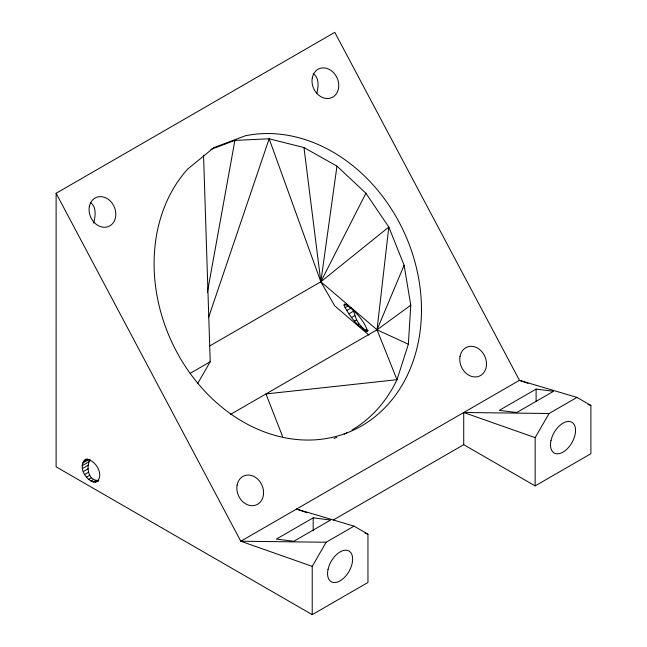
<?xml version="1.0" encoding="UTF-8"?>
<svg xmlns="http://www.w3.org/2000/svg" width="647" height="647" viewBox="0 0 647 647"><rect width="100%" height="100%" fill="white"/><g stroke="black" fill="none" stroke-linecap="round" stroke-linejoin="round"><path stroke-width="0.97" d="M528.025 383.331L519.452 380.315L334.782 32.35L56.119 193.275L56.111 466.835L312.226 614.65L367.957 582.462L367.957 534.187L354.03 526.14L296.528 509.052L307.002 512.739M312.226 614.65L312.226 566.376L326.161 542.235L354.03 526.14M313.172 530.855L313.18 517.835L330.601 520.042L293.778 541.296L276.366 539.088L313.18 517.835M463.721 444.683L463.721 412.495L549.093 413.498L576.954 397.404L590.889 405.451L590.889 453.725L535.15 485.905L463.721 444.683L333.294 520.002M535.15 485.905L535.158 437.631L549.093 413.498M536.104 401.116L536.104 389.09L553.525 391.298L516.71 412.551L499.29 410.344L536.104 389.09M86.391 459.055C76.556 464.894 85.76 481.732 95.384 482.25L98.562 480.414C88.089 481.174 85.768 466.56 90.184 459.37M352.008 430.012A157.666 128.47 66.1 0 0 396.999 379.684L408.354 344.253L410.78 305.214L404.116 265.238L388.807 227.048L365.903 193.243L336.966 166.125L303.961 147.556L269.144 138.781L234.893 140.407L210.857 149.433M282.634 436.636L265.957 393.934L396.999 379.684L377.031 329.792L388.807 227.048L320.839 281.777L209.337 346.169M336.966 166.125L320.839 281.777L334.774 305.91L368.944 335.114M207.404 292.201L234.893 140.407M93.637 223.142C95.335 216.551 96.904 206.87 90.329 202.495M316.787 93.443C318.373 87.094 319.553 77.866 313.261 73.758M208.577 317.418L269.144 138.781L320.839 281.777L377.031 329.792L408.354 344.253M230.292 414.533L377.031 329.792L404.116 265.238M365.903 193.243L320.839 281.777L303.961 147.556M197.764 383.315L210.21 361.762L203.554 155.231M95.384 482.25C106.076 477.284 95.036 456.984 84.708 460.025M377.031 329.792L410.78 305.214M190.186 373.319L210.21 361.762M344.139 305.627L344.075 304.341L344.827 303.977C354.782 310.164 363.865 320.273 367.731 331.361L366.986 331.725C356.998 325.886 349.299 315.882 344.139 305.627L346.711 304.139M344.997 307.746L348.49 305.732M83.301 461.335L87.482 458.917M346.606 310.552L351.272 307.859M82.42 463.284L88.922 459.532M82.12 465.751L89.1 461.723M348.838 313.86L353.48 311.183L353.222 309.492M82.42 468.565L88.259 465.193M83.301 471.542L88.081 468.784M84.708 474.469L88.574 472.237M354.572 321.041L356.618 319.861L353.48 311.183M86.536 477.146L89.698 475.319M88.671 479.395L91.397 477.826M357.678 324.43L358.883 323.735L364.067 329.234L368.159 330.56M90.96 481.069L93.54 479.581M360.67 327.366L361.43 326.929M93.249 482.039L95.982 480.462M97.212 481.683L98.765 480.786M363.323 329.663L364.067 329.234M365.482 331.143L366.623 330.488M351.564 317.434L354.807 315.712M326.161 542.235L240.797 541.24L56.119 193.275M576.954 397.404L519.452 380.315L240.797 541.24L312.226 566.376M588.034 404.44L590.889 405.451M463.721 412.495L535.158 437.631M365.102 533.185L367.957 534.187M356.618 319.861L358.883 323.735M336.909 437.364A157.666 128.47 66.1 0 1 334.111 438.407M346.841 432.867A157.666 128.47 66.1 0 1 344.188 434.194M328.053 569.32L327.98 569.619A17.736 10.239 -60 0 0 342.271 579.38A17.736 10.239 -60 0 0 350.367 552.134A17.736 10.239 -60 0 0 329.234 565.405L328.053 569.32M550.977 440.575L550.912 440.882A17.736 10.239 -60 0 0 565.195 450.636A17.736 10.239 -60 0 0 573.291 423.389A17.736 10.239 -60 0 0 552.158 436.66L550.977 440.575M213.906 147.589L187.638 169.11A157.666 128.47 66.1 0 0 238.824 419.305A157.666 128.47 66.1 0 0 421.432 313.844A157.666 128.47 66.1 0 0 245.334 135.789L213.906 147.589M312.266 77.931A15.763 12.843 66.1 0 0 329.614 98.312A15.763 12.843 66.1 0 0 334.224 73.394A15.763 12.843 66.1 0 0 312.266 77.931M89.343 206.676A15.763 12.843 66.1 0 0 106.69 227.057A15.763 12.843 66.1 0 0 111.3 202.139A15.763 12.843 66.1 0 0 89.343 206.676M237.101 485.088A15.763 12.843 66.1 0 0 254.449 505.477A15.763 12.843 66.1 0 0 259.059 480.559A15.763 12.843 66.1 0 0 237.101 485.088M460.033 356.351A15.763 12.843 66.1 0 0 477.381 376.732A15.763 12.843 66.1 0 0 481.991 351.814A15.763 12.843 66.1 0 0 460.033 356.351"/></g></svg>
